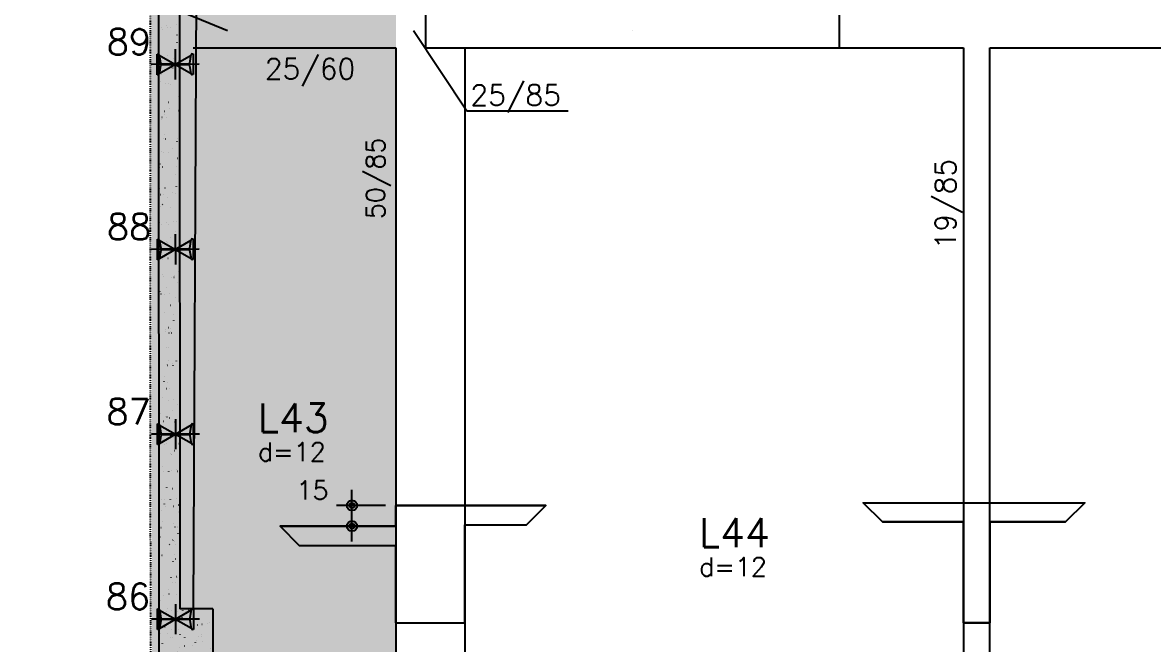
# Model space of a CAD drawing. Extents: x -40810 to 33675, y -2018 to 21213.
# Drawn here: x 14548 to 15368, y 197 to 648 of the extents above; entities that cross this region are included whole.
import ezdxf

# ---------------------------------------------------------------- set-up
doc = ezdxf.new("R2010")
doc.units = 0
doc.linetypes.add('ESTILO_TQS_0003', pattern=[1.5, 0.5, -0.4, 0.1, -0.5])
doc.layers.get('0').update_dxf_attribs({"color": 1, "lineweight": 9})
for name, color, linetype in [('1', 5, 'Continuous'), ('10', 7, 'Continuous'), ('11', 22, 'Continuous'), ('13', 7, 'Continuous'), ('133', 176, 'Continuous'), ('18', 9, 'Continuous'), ('19', 5, 'Continuous'), ('24', 5, 'ESTILO_TQS_0003'), ('242', 3, 'Continuous'), ('26', 1, 'Continuous'), ('3', 2, 'Continuous'), ('30', 15, 'Continuous'), ('42', 7, 'Continuous'), ('49', 20, 'Continuous'), ('51', 6, 'Continuous'), ('52', 21, 'Continuous')]:
    doc.layers.add(name, color=color, linetype=linetype)
doc.styles.get("Standard").update_dxf_attribs({"font": 'romans.shx', "width": 0.8})

# ---------------------------------------------------------------- blocks, each defined once
blk = doc.blocks.new('_H9EFD498501-008')
for p, q in [((191.437375, 685.660658), (191.437375, 685.660658)), ((191.437375, 681.891596), (191.437375, 681.891596)), ((191.437375, 681.891596), (191.437375, 681.891596)), ((191.437375, 681.891596), (191.437375, 681.891596)), ((191.664508, 685.670575), (191.739437, 685.673847)), ((196.880736, 685.103059), (196.890525, 685.177417)), ((200.506085, 686.056607), (200.581014, 686.059878)), ((204.868099, 684.869116), (204.941321, 684.885349)), ((208.14405, 680.617023), (208.153839, 680.691381)), ((208.529209, 685.680765), (208.602431, 685.696997)), ((210.1554, 685.013815), (210.201057, 685.073316)), ((210.621448, 686.498253), (210.696377, 686.501525)), ((212.494664, 686.580039), (212.569592, 686.583311)), ((221.33624, 686.966071), (221.411169, 686.969342)), ((195.392737, 673.800587), (195.402526, 673.874946)), ((203.900377, 676.862109), (203.946034, 676.921611)), ((219.304574, 675.350224), (219.314364, 675.424582)), ((222.431203, 675.872205), (222.504425, 675.888438)), ((226.092313, 676.683853), (226.165535, 676.700086)), ((228.132336, 676.816124), (228.177993, 676.875626)), ((191.437375, 669.001039), (191.437375, 669.001039)), ((191.437375, 665.556524), (191.437375, 665.556524)), ((191.437375, 665.556524), (191.437375, 665.556524)), ((191.437375, 665.556524), (191.437375, 665.556524)), ((192.043989, 669.135522), (192.117211, 669.151755)), ((197.759496, 668.859157), (197.805153, 668.918659)), ((199.333632, 665.901282), (199.408561, 665.904553)), ((200.156494, 671.982986), (200.202151, 672.042488)), ((201.206847, 665.983068), (201.281776, 665.98634)), ((205.223985, 672.057456), (205.297208, 672.073689)), ((206.553262, 668.533789), (206.563051, 668.608147)), ((210.048424, 666.3691), (210.123353, 666.372371)), ((220.163787, 666.810746), (220.238716, 666.814017)), ((221.877313, 668.664419), (221.92297, 668.72392)), ((222.037003, 666.892532), (222.111932, 666.895804)), ((191.437375, 660.62001), (191.437375, 660.62001)), ((191.437375, 656.110481), (191.437375, 656.110481)), ((191.437375, 656.110481), (191.437375, 656.110481)), ((191.437375, 656.110481), (191.437375, 656.110481)), ((191.504472, 660.707452), (191.550129, 660.766953)), ((193.801949, 661.717353), (193.811738, 661.791712)), ((204.889053, 655.892867), (204.898842, 655.967225)), ((205.945983, 659.326962), (206.019205, 659.343195)), ((209.607093, 660.13861), (209.680315, 660.154843)), ((215.736432, 660.661467), (215.782089, 660.720968)), ((217.640365, 662.709302), (217.650155, 662.78366)), ((218.13343, 663.785296), (218.179087, 663.844797)), ((222.787089, 663.060545), (222.860311, 663.076778)), ((228.903679, 658.223266), (228.913469, 658.297624)), ((192.13774, 649.076431), (192.147529, 649.15079)), ((205.737525, 647.630638), (205.783182, 647.69014)), ((209.481408, 652.509761), (209.527065, 652.569263)), ((216.152367, 651.40683), (216.162156, 651.481189)), ((223.509087, 650.33005), (223.582309, 650.346283)), ((227.170197, 651.141699), (227.243419, 651.157932)), ((191.437375, 645.452389), (191.437375, 645.452389)), ((191.437375, 645.452389), (191.437375, 645.452389)), ((191.437375, 643.756634), (191.437375, 643.756634)), ((191.437375, 643.219923), (191.437375, 643.219923)), ((193.121873, 643.593367), (193.195096, 643.6096)), ((198.760608, 645.772128), (198.835537, 645.7754)), ((203.340527, 644.50681), (203.386184, 644.566311)), ((203.401054, 644.590395), (203.410843, 644.664753)), ((206.30187, 646.515302), (206.375092, 646.531535)), ((208.875971, 646.213775), (208.9509, 646.217046)), ((210.749187, 646.295561), (210.824115, 646.298832)), ((214.561579, 639.323596), (214.571368, 639.397954)), ((219.590763, 646.681592), (219.665692, 646.684864)), ((223.714461, 639.432948), (223.760118, 639.492449)), ((227.312891, 646.140031), (227.322681, 646.21439)), ((227.458344, 644.312071), (227.504001, 644.371572)), ((229.706127, 647.123239), (229.781055, 647.12651)), ((193.341621, 631.475981), (193.387278, 631.535482)), ((197.085503, 636.355104), (197.13116, 636.414605)), ((201.810266, 632.507161), (201.820056, 632.581519)), ((207.023867, 633.784808), (207.097089, 633.801041)), ((210.684977, 634.596456), (210.758199, 634.612689)), ((221.317463, 636.309119), (221.36312, 636.36862)), ((223.864973, 637.518391), (223.938195, 637.534624)), ((225.648682, 633.499109), (225.658472, 633.573468)), ((191.437375, 630.329366), (191.437375, 630.329366)), ((191.437375, 630.329366), (191.437375, 630.329366)), ((191.437375, 630.329366), (191.437375, 630.329366)), ((191.437375, 628.99432), (191.437375, 628.99432)), ((191.437375, 628.99432), (191.437375, 628.99432)), ((191.437375, 628.99432), (191.437375, 628.99432)), ((191.437375, 625.348254), (191.437375, 625.348254)), ((191.437375, 625.348254), (191.437375, 625.348254)), ((191.437375, 625.348254), (191.437375, 625.348254)), ((197.588155, 625.616803), (197.663084, 625.620075)), ((199.46137, 625.69859), (199.536299, 625.701861)), ((208.302947, 626.084621), (208.377876, 626.087893)), ((211.318557, 623.27829), (211.364214, 623.337792)), ((212.89737, 626.682674), (212.907159, 626.757033)), ((215.062439, 628.157413), (215.108096, 628.216915)), ((218.41831, 626.526267), (218.493239, 626.529539)), ((220.291526, 626.608054), (220.366454, 626.611325)), ((224.586971, 624.787896), (224.660193, 624.804129)), ((228.248081, 625.599545), (228.321303, 625.615778)), ((229.133103, 626.994085), (229.208031, 626.997357)), ((191.437375, 617.438808), (191.437375, 617.438808)), ((194.199758, 618.051213), (194.27298, 618.067446)), ((200.146057, 619.866239), (200.155847, 619.940597)), ((207.379754, 620.973148), (207.452976, 620.989381)), ((208.921558, 620.154462), (208.967216, 620.213963)), ((211.409371, 615.380203), (211.419161, 615.454561)), ((224.160684, 622.196638), (224.170473, 622.270996)), ((229.295492, 615.0806), (229.34115, 615.140101)), ((198.658059, 608.563767), (198.667848, 608.638126)), ((198.922652, 607.123633), (198.968309, 607.183134)), ((202.666535, 612.002756), (202.712192, 612.062257)), ((208.101751, 608.242653), (208.174973, 608.258886)), ((211.762861, 609.054302), (211.836083, 609.070535)), ((222.569896, 610.113404), (222.579685, 610.187762)), ((224.942857, 611.976237), (225.01608, 611.99247)), ((226.898494, 611.956771), (226.944151, 612.016272)), ((227.96065, 606.83876), (228.035578, 606.842032)), ((229.833865, 606.920547), (229.908794, 606.923818)), ((191.437375, 605.24412), (191.437375, 605.24412)), ((191.437375, 605.24412), (191.437375, 605.24412)), ((191.437375, 604.54825), (191.437375, 604.54825)), ((191.437375, 604.54825), (191.437375, 604.54825)), ((191.437375, 604.54825), (191.437375, 604.54825)), ((196.525654, 603.999804), (196.571311, 604.059306)), ((197.015131, 605.48765), (197.09006, 605.490921)), ((207.130494, 605.929296), (207.205423, 605.932567)), ((209.00371, 606.011082), (209.078638, 606.014354)), ((209.818583, 603.296968), (209.828373, 603.371327)), ((216.899588, 598.925942), (216.945245, 598.985444)), ((217.845286, 606.397114), (217.920215, 606.400385)), ((220.643471, 603.805065), (220.689128, 603.864567)), ((225.664855, 599.245742), (225.738077, 599.261975)), ((229.325965, 600.057391), (229.399187, 600.073624)), ((191.437375, 597.368631), (191.437375, 597.368631)), ((191.437375, 597.368631), (191.437375, 597.368631)), ((191.437375, 591.657692), (191.437375, 591.657692)), ((191.437375, 591.657692), (191.437375, 591.657692)), ((191.437375, 591.657692), (191.437375, 591.657692)), ((191.616532, 591.69741), (191.689754, 591.713643)), ((195.277642, 592.509059), (195.350864, 592.525292)), ((197.067271, 596.480533), (197.07706, 596.554892)), ((208.154374, 590.656047), (208.164164, 590.730405)), ((208.457638, 595.430994), (208.53086, 595.447227)), ((214.50259, 595.802114), (214.548247, 595.861615)), ((220.905687, 597.472482), (220.915476, 597.54684)), ((191.437375, 585.139985), (191.437375, 585.139985)), ((191.437375, 585.139985), (191.437375, 585.139985)), ((191.437375, 585.139985), (191.437375, 585.139985)), ((195.403062, 583.839611), (195.412851, 583.91397)), ((195.842678, 585.332325), (195.917607, 585.335596)), ((197.715893, 585.414111), (197.790822, 585.417382)), ((204.503683, 582.771285), (204.54934, 582.830786)), ((206.55747, 585.800143), (206.632399, 585.803414)), ((208.247566, 587.650408), (208.293223, 587.709909)), ((209.179635, 582.700499), (209.252858, 582.716732)), ((212.840745, 583.512148), (212.913968, 583.528381)), ((216.672833, 586.241789), (216.747762, 586.24506)), ((218.546049, 586.323575), (218.620977, 586.326847)), ((219.417688, 586.17001), (219.427478, 586.244369)), ((226.020742, 586.434082), (226.093964, 586.450315)), ((227.387626, 586.709607), (227.462554, 586.712878)), ((191.437375, 578.767135), (191.437375, 578.767135)), ((191.437375, 578.767135), (191.437375, 578.767135)), ((191.972418, 578.885751), (192.045641, 578.901984)), ((202.106685, 579.647456), (202.152342, 579.706958)), ((206.666376, 579.353575), (206.676165, 579.427933)), ((217.8269, 574.086776), (217.83669, 574.161134)), ((222.480619, 574.573594), (222.526276, 574.633096)), ((226.224502, 579.452717), (226.270159, 579.512219)), ((191.437375, 565.876577), (191.437375, 565.876577)), ((191.437375, 565.876577), (191.437375, 565.876577)), ((191.437375, 565.876577), (191.437375, 565.876577)), ((191.437375, 565.742941), (191.437375, 565.742941)), ((191.437375, 565.742941), (191.437375, 565.742941)), ((191.437375, 565.742941), (191.437375, 565.742941)), ((192.107779, 566.616628), (192.153436, 566.676129)), ((192.694416, 566.155256), (192.767638, 566.171489)), ((193.915063, 572.53714), (193.924852, 572.611498)), ((195.851661, 571.495751), (195.897319, 571.555252)), ((196.355526, 566.966905), (196.428748, 566.983138)), ((205.075588, 567.270341), (205.085377, 567.344699)), ((205.385017, 565.644817), (205.459946, 565.648089)), ((207.258233, 565.726604), (207.333161, 565.729875)), ((209.535522, 569.88884), (209.608744, 569.905073)), ((216.099809, 566.112635), (216.174738, 566.115907)), ((220.083621, 571.449766), (220.129278, 571.509267)), ((226.215173, 566.554282), (226.290101, 566.557553)), ((226.742739, 573.703588), (226.815961, 573.719821)), ((228.088388, 566.636068), (228.163317, 566.63934)), ((228.914004, 568.262289), (228.923793, 568.336648)), ((191.437375, 565.03585), (191.437375, 565.03585)), ((191.437375, 565.03585), (191.437375, 565.03585)), ((192.324275, 560.453906), (192.334065, 560.528264)), ((195.269654, 565.203171), (195.344583, 565.206443)), ((210.084715, 558.418937), (210.130372, 558.478438)), ((213.828597, 563.29806), (213.874254, 563.357562)), ((213.91863, 557.969993), (213.991852, 557.986226)), ((216.162691, 561.445854), (216.172481, 561.520212)), ((227.098626, 560.891928), (227.171848, 560.908161)), ((191.437375, 553.717234), (191.437375, 553.717234)), ((191.437375, 553.717234), (191.437375, 553.717234)), ((191.437375, 552.986019), (191.437375, 552.986019)), ((191.437375, 552.986019), (191.437375, 552.986019)), ((193.050302, 553.343597), (193.123525, 553.35983)), ((203.411379, 554.629419), (203.421168, 554.703777)), ((207.687716, 555.295108), (207.733374, 555.35461)), ((210.25752, 557.158345), (210.330742, 557.174578)), ((214.674693, 550.143383), (214.684482, 550.217741)), ((227.426005, 556.959818), (227.435795, 557.034176)), ((228.061651, 550.221246), (228.107308, 550.280748)), ((191.437375, 544.931716), (191.437375, 544.931716)), ((191.437375, 544.931716), (191.437375, 544.931716)), ((191.437375, 544.931716), (191.437375, 544.931716)), ((194.097201, 545.047846), (194.17213, 545.051118)), ((195.970416, 545.129632), (196.045345, 545.132904)), ((197.43341, 541.424751), (197.506632, 541.440984)), ((197.68881, 542.26428), (197.734467, 542.323781)), ((201.432693, 547.143403), (201.47835, 547.202904)), ((201.92338, 543.326947), (201.93317, 543.401306)), ((204.811993, 545.515664), (204.886922, 545.518935)), ((210.613406, 544.346685), (210.686628, 544.362918)), ((214.927356, 545.95731), (215.002285, 545.960582)), ((216.800572, 546.039097), (216.8755, 546.042368)), ((225.642149, 546.425128), (225.717077, 546.4284)), ((225.664652, 547.097418), (225.710309, 547.156919)), ((225.835217, 544.876584), (225.845007, 544.950942)), ((227.820623, 548.161434), (227.893845, 548.177667)), ((191.437375, 540.095462), (191.437375, 540.095462)), ((191.437375, 540.095462), (191.437375, 540.095462)), ((191.437375, 540.095462), (191.437375, 540.095462)), ((191.437375, 534.117251), (191.437375, 534.117251)), ((191.437375, 534.117251), (191.437375, 534.117251)), ((193.7723, 540.613102), (193.845522, 540.629335)), ((195.291812, 539.140451), (195.337469, 539.199952)), ((213.083905, 538.060148), (213.093694, 538.134507)), ((215.665746, 534.066589), (215.711403, 534.126091)), ((219.409629, 538.945712), (219.455286, 539.005214)), ((228.17651, 535.349774), (228.249732, 535.366007)), ((191.437375, 527.204904), (191.437375, 527.204904)), ((191.437375, 527.204904), (191.437375, 527.204904)), ((191.437375, 524.827581), (191.437375, 524.827581)), ((191.437375, 524.827581), (191.437375, 524.827581)), ((193.524177, 524.918693), (193.599106, 524.921964)), ((194.128187, 527.801443), (194.201409, 527.817675)), ((200.332592, 531.243713), (200.342382, 531.318072)), ((203.63954, 525.360339), (203.714469, 525.36361)), ((205.512756, 525.442125), (205.587684, 525.445397)), ((211.335404, 531.616191), (211.408626, 531.632424)), ((211.419696, 525.419226), (211.429485, 525.493585)), ((213.268748, 530.94276), (213.314405, 531.002262)), ((214.354332, 525.828157), (214.429261, 525.831428)), ((214.996514, 532.427839), (215.069736, 532.444072)), ((224.171008, 532.235662), (224.180798, 532.31002)), ((224.469696, 526.269803), (224.544624, 526.273075)), ((226.342911, 526.35159), (226.41784, 526.354861)), ((198.668383, 518.602791), (198.678173, 518.67715)), ((203.269841, 517.911932), (203.315498, 517.971433)), ((207.013724, 522.791055), (207.059381, 522.850556)), ((211.69129, 518.804531), (211.764513, 518.820764)), ((222.68301, 520.93319), (222.692799, 521.007549)), ((228.898507, 522.619279), (228.97173, 522.635512)), ((191.437375, 514.314346), (191.437375, 514.314346)), ((191.437375, 514.314346), (191.437375, 514.314346)), ((191.437375, 514.314346), (191.437375, 514.314346)), ((194.850184, 515.070948), (194.923406, 515.087181)), ((198.511294, 515.882596), (198.584516, 515.898829)), ((200.872843, 514.788103), (200.9185, 514.847604)), ((209.931697, 514.116755), (209.941487, 514.191113)), ((221.092222, 508.849956), (221.102011, 508.924314)), ((221.246777, 509.714241), (221.292434, 509.773743)), ((224.99066, 514.593364), (225.036317, 514.652866)), ((229.254394, 509.80762), (229.327616, 509.823853)), ((191.437375, 504.723446), (191.437375, 504.723446)), ((191.437375, 504.723446), (191.437375, 504.723446)), ((191.437375, 504.723446), (191.437375, 504.723446)), ((191.437375, 502.491562), (191.437375, 502.491562)), ((191.437375, 501.423789), (191.437375, 501.423789)), ((191.437375, 501.423789), (191.437375, 501.423789)), ((192.351724, 504.763368), (192.426653, 504.766639)), ((194.224939, 504.845154), (194.299868, 504.848425)), ((194.61782, 506.636397), (194.663477, 506.695899)), ((195.206071, 502.259288), (195.279293, 502.275521)), ((197.180385, 507.30032), (197.190174, 507.374678)), ((203.066516, 505.231186), (203.141445, 505.234457)), ((208.340909, 502.033521), (208.350699, 502.107879)), ((212.413288, 506.074036), (212.48651, 506.090269)), ((213.181879, 505.672832), (213.256808, 505.676103)), ((215.055095, 505.754618), (215.130023, 505.75789)), ((216.074398, 506.885685), (216.14762, 506.901918)), ((218.849779, 506.590412), (218.895436, 506.649914)), ((223.896672, 506.14065), (223.9716, 506.143921)), ((195.589597, 495.217086), (195.599386, 495.291444)), ((208.850873, 493.559584), (208.89653, 493.619085)), ((212.594755, 498.438707), (212.640413, 498.498208)), ((212.769174, 493.262377), (212.842397, 493.27861)), ((219.428013, 496.209034), (219.437802, 496.283392)), ((229.976392, 497.077125), (230.049614, 497.093358)), ((191.437375, 488.533231), (191.437375, 488.533231)), ((191.437375, 488.533231), (191.437375, 488.533231)), ((191.437375, 488.533231), (191.437375, 488.533231)), ((191.437375, 484.619312), (191.437375, 484.619312)), ((191.437375, 484.619312), (191.437375, 484.619312)), ((191.7787, 484.634214), (191.853628, 484.637486)), ((195.928068, 489.528794), (196.001291, 489.545027)), ((199.589178, 490.340442), (199.662401, 490.356675)), ((201.894063, 485.07586), (201.968992, 485.079132)), ((203.767279, 485.157647), (203.842207, 485.160918)), ((206.453875, 490.435755), (206.499532, 490.495256)), ((206.6767, 489.392599), (206.68649, 489.466957)), ((212.608855, 485.543678), (212.683784, 485.54695)), ((217.940014, 484.906563), (217.949804, 484.980921)), ((222.724219, 485.985325), (222.799147, 485.988596)), ((224.597434, 486.067111), (224.672363, 486.070382)), ((226.827809, 485.361893), (226.873466, 485.421395)), ((191.437375, 475.642673), (191.437375, 475.642673)), ((191.437375, 475.642673), (191.437375, 475.642673)), ((193.925388, 482.576164), (193.935177, 482.650522)), ((196.283955, 476.717134), (196.357177, 476.733367)), ((196.454968, 477.404926), (196.500625, 477.464428)), ((200.198851, 482.284049), (200.244508, 482.343551)), ((205.188702, 478.090127), (205.198491, 478.164486)), ((213.491172, 480.531882), (213.564394, 480.548115)), ((217.152282, 481.343531), (217.225504, 481.359764)), ((224.43081, 482.238064), (224.476468, 482.297566)), ((229.100539, 479.639764), (229.110328, 479.714122)), ((191.437375, 470.865872), (191.437375, 470.865872)), ((191.437375, 470.865872), (191.437375, 470.865872)), ((192.437389, 471.273692), (192.447179, 471.34805)), ((194.05797, 474.281097), (194.103627, 474.340599)), ((213.847059, 467.720223), (213.920281, 467.736456)), ((214.431904, 469.207236), (214.477561, 469.266737)), ((216.349226, 472.823328), (216.359016, 472.897687)), ((218.175787, 474.086359), (218.221444, 474.14586)), ((191.437375, 464.515177), (191.437375, 464.515177)), ((191.437375, 463.677834), (191.437375, 463.677834)), ((191.437375, 463.677834), (191.437375, 463.677834)), ((191.437375, 463.677834), (191.437375, 463.677834)), ((191.437375, 462.752116), (191.437375, 462.752116)), ((191.437375, 462.752116), (191.437375, 462.752116)), ((191.437375, 462.752116), (191.437375, 462.752116)), ((192.479462, 464.560675), (192.554391, 464.563947)), ((197.005953, 463.986639), (197.079175, 464.002872)), ((200.667063, 464.798288), (200.740285, 464.814521)), ((201.321039, 464.946707), (201.395968, 464.949978)), ((203.597914, 466.006893), (203.607703, 466.081252)), ((211.436402, 465.388353), (211.511331, 465.391625)), ((212.034906, 466.083407), (212.080563, 466.142908)), ((213.309618, 465.47014), (213.384546, 465.473411)), ((214.685017, 460.182406), (214.694807, 460.256765)), ((222.151194, 465.856171), (222.226123, 465.859443)), ((227.43633, 466.998842), (227.446119, 467.0732)), ((197.361839, 451.17498), (197.435061, 451.191213)), ((201.933705, 453.365971), (201.943494, 453.44033)), ((202.035999, 453.052578), (202.081656, 453.11208)), ((205.779882, 457.931701), (205.825539, 457.991203)), ((214.569056, 454.989728), (214.642278, 455.005961)), ((218.230166, 455.801377), (218.303388, 455.81761)), ((225.948331, 455.69637), (225.958121, 455.770729)), ((230.011842, 457.885716), (230.057499, 457.945218)), ((191.437375, 449.861558), (191.437375, 449.861558)), ((191.437375, 449.861558), (191.437375, 449.861558)), ((191.437375, 444.411042), (191.437375, 444.411042)), ((191.437375, 444.411042), (191.437375, 444.411042)), ((191.437375, 444.411042), (191.437375, 444.411042)), ((199.639001, 449.92875), (199.684658, 449.988251)), ((200.148586, 444.791382), (200.223515, 444.794653)), ((202.021802, 444.873168), (202.09673, 444.87644)), ((210.863378, 445.2592), (210.938307, 445.262471)), ((213.197019, 448.879935), (213.206808, 448.954293)), ((220.012935, 444.854888), (220.058592, 444.914389)), ((220.978742, 445.700846), (221.05367, 445.704118)), ((222.851957, 445.782632), (222.926886, 445.785904)), ((223.756818, 449.734011), (223.802475, 449.793512)), ((224.357543, 443.613136), (224.367333, 443.687494)), ((191.437375, 439.240183), (191.437375, 439.240183)), ((191.437375, 436.971), (191.437375, 436.971)), ((191.437375, 436.971), (191.437375, 436.971)), ((191.437375, 436.971), (191.437375, 436.971)), ((193.383978, 441.777044), (193.429635, 441.836545)), ((198.083837, 438.444485), (198.157059, 438.460718)), ((200.445706, 442.0635), (200.455496, 442.137858)), ((201.744947, 439.256134), (201.818169, 439.272367)), ((211.606231, 436.796701), (211.61602, 436.871059)), ((214.924943, 442.178069), (214.998165, 442.194302)), ((217.615937, 441.731059), (217.661594, 441.79056)), ((198.854918, 429.980266), (198.864708, 430.054624)), ((207.617031, 428.70023), (207.662688, 428.759732)), ((211.360914, 433.579353), (211.406571, 433.638855)), ((215.64694, 429.447574), (215.720163, 429.463807)), ((219.30805, 430.259222), (219.381273, 430.275455)), ((222.693334, 430.972214), (222.703124, 431.046572)), ((191.437375, 424.306908), (191.437375, 424.306908)), ((191.437375, 424.306908), (191.437375, 424.306908)), ((191.437375, 424.080443), (191.437375, 424.080443)), ((191.437375, 424.080443), (191.437375, 424.080443)), ((197.497537, 419.669931), (197.497537, 419.669931)), ((197.497537, 419.669931), (197.497537, 419.669931)), ((198.439723, 425.632826), (198.512945, 425.649059)), ((199.575562, 424.662228), (199.650491, 424.6655)), ((199.869303, 418.603195), (199.869303, 418.603195)), ((199.869303, 418.603195), (199.869303, 418.603195)), ((205.220033, 425.576402), (205.26569, 425.635903)), ((209.690925, 425.103875), (209.765854, 425.107146)), ((209.942022, 424.155779), (209.951811, 424.230137)), ((211.564141, 425.185661), (211.639069, 425.188933)), ((220.405717, 425.571693), (220.480646, 425.574964)), ((221.205336, 419.669743), (221.215125, 419.744101)), ((225.593967, 420.50254), (225.639624, 420.562041)), ((229.337849, 425.381663), (229.383507, 425.441164)), ((208.125946, 414.889652), (208.125946, 414.889652)), ((208.125946, 414.889652), (208.125946, 414.889652)), ((208.688786, 414.636506), (208.688786, 414.636506)), ((216.002827, 416.635914), (216.076049, 416.652147)), ((217.910305, 410.488996), (217.910305, 410.488996)), ((217.910305, 410.488996), (217.910305, 410.488996)), ((223.196969, 417.378711), (223.242626, 417.438212)), ((219.880035, 409.603082), (219.880035, 409.603082)), ((219.880035, 409.603082), (219.880035, 409.603082)), ((219.880035, 409.603082), (219.880035, 409.603082)), ((227.323779, 406.255151), (227.323779, 406.255151)), ((227.323779, 406.255151), (227.323779, 406.255151)), ((228.307807, 405.812571), (228.307807, 405.812571)), ((228.307807, 405.812571), (228.307807, 405.812571)), ((229.948057, 405.884185), (230.022985, 405.887457))]:
    blk.add_line(p, q)
blk = doc.blocks.new('_H9EFD498501-009')
for p, q in [((191.437375, 1107.847487), (191.437375, 1107.847487)), ((191.437375, 1107.847487), (191.437375, 1107.847487)), ((191.437375, 1107.847487), (191.437375, 1107.847487)), ((191.437375, 1107.28), (191.437375, 1107.28)), ((191.437375, 1107.28), (191.437375, 1107.28)), ((191.437375, 1107.28), (191.437375, 1107.28)), ((193.295116, 1108.064571), (193.304905, 1108.138929)), ((194.000485, 1106.719973), (194.046142, 1106.779475)), ((196.397483, 1109.843802), (196.44314, 1109.903304)), ((197.703724, 1108.121081), (197.778653, 1108.124353)), ((199.576939, 1108.202868), (199.651868, 1108.206139)), ((204.107172, 1110.088826), (204.180394, 1110.105059)), ((191.437375, 1103.379664), (191.437375, 1103.379664)), ((191.437375, 1103.379664), (191.437375, 1103.379664)), ((204.45564, 1102.797772), (204.46543, 1102.87213)), ((191.437375, 1094.389442), (191.437375, 1094.389442)), ((191.437375, 1094.389442), (191.437375, 1094.389442)), ((191.437375, 1093.953633), (191.437375, 1093.953633)), ((191.437375, 1093.953633), (191.437375, 1093.953633)), ((191.704328, 1095.981336), (191.714117, 1096.055695)), ((204.463058, 1097.277167), (204.536281, 1097.2934)), ((205.722397, 1090.370577), (205.768054, 1090.430079)), ((191.437375, 1087.743352), (191.437375, 1087.743352)), ((191.437375, 1087.743352), (191.437375, 1087.743352)), ((197.1307, 1087.991928), (197.205629, 1087.995199)), ((199.581516, 1082.367625), (199.627173, 1082.427127)), ((201.978514, 1085.491454), (202.024171, 1085.550956)), ((202.791431, 1090.15685), (202.801221, 1090.231208)), ((205.185056, 1084.546672), (205.258278, 1084.562905)), ((191.437375, 1081.498885), (191.437375, 1081.498885)), ((191.437375, 1081.498885), (191.437375, 1081.498885)), ((191.437375, 1081.498885), (191.437375, 1081.498885)), ((193.326492, 1074.21592), (193.372149, 1074.275421)), ((201.303433, 1078.854378), (201.313222, 1078.928737)), ((191.437375, 1071.753975), (191.437375, 1071.753975)), ((191.437375, 1068.608327), (191.437375, 1068.608327)), ((191.437375, 1067.639217), (191.437375, 1067.639217)), ((191.437375, 1067.639217), (191.437375, 1067.639217)), ((191.437375, 1067.639217), (191.437375, 1067.639217)), ((192.360947, 1068.813078), (192.434169, 1068.829311)), ((195.958247, 1067.836603), (196.033176, 1067.839874)), ((197.831462, 1067.918389), (197.906391, 1067.921661)), ((199.712645, 1066.771144), (199.722434, 1066.845502)), ((205.540943, 1071.735012), (205.614165, 1071.751245)), ((205.162547, 1058.015278), (205.208204, 1058.074779)), ((191.437375, 1055.717769), (191.437375, 1055.717769)), ((191.437375, 1055.717769), (191.437375, 1055.717769)), ((191.437375, 1055.717769), (191.437375, 1055.717769)), ((198.048436, 1054.130222), (198.058225, 1054.20458)), ((198.907524, 1049.863572), (198.953181, 1049.923073)), ((191.437375, 1047.535083), (191.437375, 1047.535083)), ((191.437375, 1047.535083), (191.437375, 1047.535083)), ((191.437375, 1042.827212), (191.437375, 1042.827212)), ((192.766643, 1041.86062), (192.8123, 1041.920122)), ((193.438831, 1043.270923), (193.512053, 1043.287156)), ((195.163641, 1044.984449), (195.209298, 1045.04395)), ((195.385223, 1047.707449), (195.460152, 1047.710721)), ((196.560437, 1042.827751), (196.570227, 1042.902109)), ((205.500586, 1048.149096), (205.575515, 1048.152367)), ((191.437375, 1040.128285), (191.437375, 1040.128285)), ((191.437375, 1040.128285), (191.437375, 1040.128285)), ((191.437375, 1029.936654), (191.437375, 1029.936654)), ((191.437375, 1029.936654), (191.437375, 1029.936654)), ((191.437375, 1029.936654), (191.437375, 1029.936654)), ((191.437375, 1027.430948), (191.437375, 1027.430948)), ((191.437375, 1027.430948), (191.437375, 1027.430948)), ((191.437375, 1027.430948), (191.437375, 1027.430948)), ((194.21277, 1027.552124), (194.287699, 1027.555396)), ((194.969649, 1030.744516), (194.979439, 1030.818875)), ((196.085985, 1027.633911), (196.160914, 1027.637182)), ((204.488555, 1025.511224), (204.534212, 1025.570725)), ((204.927562, 1028.019942), (205.002491, 1028.023214)), ((206.056753, 1024.92003), (206.066542, 1024.994388)), ((191.437375, 1017.046096), (191.437375, 1017.046096)), ((193.30544, 1018.103594), (193.31523, 1018.177953)), ((194.516715, 1017.728769), (194.589937, 1017.745002)), ((198.347674, 1017.508272), (198.393331, 1017.567774)), ((200.744672, 1020.632101), (200.790329, 1020.691602)), ((191.437375, 1008.502596), (191.437375, 1008.502596)), ((192.09265, 1009.356567), (192.138308, 1009.416068)), ((204.568754, 1013.617558), (204.578544, 1013.691917)), ((191.437375, 1007.326813), (191.437375, 1007.326813)), ((191.437375, 1007.326813), (191.437375, 1007.326813)), ((191.437375, 1004.155538), (191.437375, 1004.155538)), ((191.437375, 1004.155538), (191.437375, 1004.155538)), ((191.437375, 1004.155538), (191.437375, 1004.155538)), ((191.437375, 1003.914233), (191.437375, 1003.914233)), ((191.437375, 1003.914233), (191.437375, 1003.914233)), ((191.437375, 1003.914233), (191.437375, 1003.914233)), ((191.817442, 1006.801123), (191.827231, 1006.875481)), ((193.639746, 1007.422971), (193.714675, 1007.426242)), ((202.977966, 1001.534324), (202.987756, 1001.608682)), ((203.755109, 1007.864617), (203.830038, 1007.867889)), ((205.628325, 1007.946404), (205.703253, 1007.949675)), ((195.594599, 992.186615), (195.667821, 992.202848)), ((203.928705, 993.155924), (203.974363, 993.215426)), ((191.437375, 991.264981), (191.437375, 991.264981)), ((191.437375, 991.264981), (191.437375, 991.264981)), ((191.437375, 991.264981), (191.437375, 991.264981)), ((191.437375, 987.222679), (191.437375, 987.222679)), ((191.437375, 987.222679), (191.437375, 987.222679)), ((191.437375, 987.222679), (191.437375, 987.222679)), ((191.933489, 991.374967), (192.006711, 991.391199)), ((192.467293, 987.267646), (192.542222, 987.270917)), ((194.340508, 987.349432), (194.415437, 987.352704)), ((197.673682, 985.004219), (197.719339, 985.06372)), ((201.313757, 988.893402), (201.323547, 988.96776)), ((203.182085, 987.735464), (203.257014, 987.738735)), ((191.437375, 978.374423), (191.437375, 978.374423)), ((191.437375, 978.374423), (191.437375, 978.374423)), ((191.437375, 976.876906), (191.437375, 976.876906)), ((191.437375, 976.876906), (191.437375, 976.876906)), ((191.532801, 977.001267), (191.578458, 977.060768)), ((192.289376, 978.563307), (192.362598, 978.57954)), ((193.929799, 980.125096), (193.975456, 980.184597)), ((199.825759, 977.590931), (199.835548, 977.665289)), ((202.009632, 967.580139), (202.084561, 967.58341)), ((203.882848, 967.661925), (203.957776, 967.665196)), ((191.437375, 967.118544), (191.437375, 967.118544)), ((191.437375, 967.118544), (191.437375, 967.118544)), ((191.437375, 965.483865), (191.437375, 965.483865)), ((191.437375, 965.483865), (191.437375, 965.483865)), ((191.437375, 965.483865), (191.437375, 965.483865)), ((191.894269, 967.138492), (191.969197, 967.141764)), ((193.011373, 965.832812), (193.084595, 965.849045)), ((196.672483, 966.644461), (196.745705, 966.660694)), ((198.234971, 965.507696), (198.24476, 965.582055)), ((203.254713, 960.651871), (203.30037, 960.711372)), ((191.437375, 952.593308), (191.437375, 952.593308)), ((191.437375, 952.593308), (191.437375, 952.593308)), ((193.36726, 953.021153), (193.440482, 953.037386)), ((196.570762, 952.866774), (196.580551, 952.941133)), ((197.113832, 952.648919), (197.159489, 952.70842)), ((199.51083, 955.772748), (199.556487, 955.832249)), ((191.437375, 947.014409), (191.437375, 947.014409)), ((191.437375, 945.251216), (191.437375, 945.251216)), ((191.437375, 945.251216), (191.437375, 945.251216)), ((192.595031, 947.064954), (192.66996, 947.068225)), ((201.436608, 947.450985), (201.511537, 947.454257)), ((191.437375, 939.70275), (191.437375, 939.70275)), ((191.437375, 939.70275), (191.437375, 939.70275)), ((191.437375, 939.70275), (191.437375, 939.70275)), ((194.089257, 940.290658), (194.162479, 940.306891)), ((195.082763, 941.564303), (195.092553, 941.638661)), ((197.750367, 941.102307), (197.823589, 941.11854)), ((206.243288, 936.297504), (206.253077, 936.371862)), ((191.437375, 926.910275), (191.437375, 926.910275)), ((191.437375, 926.910275), (191.437375, 926.910275)), ((191.437375, 926.910275), (191.437375, 926.910275)), ((191.437375, 926.812192), (191.437375, 926.812192)), ((191.437375, 926.812192), (191.437375, 926.812192)), ((193.491975, 929.481069), (193.501765, 929.555427)), ((194.445144, 927.478999), (194.518366, 927.495232)), ((200.264155, 927.29566), (200.339084, 927.298932)), ((202.13737, 927.377446), (202.212299, 927.380718)), ((202.694863, 928.296571), (202.740521, 928.356072)), ((205.091862, 931.4204), (205.137519, 931.479901)), ((196.43984, 920.144865), (196.485497, 920.204367)), ((204.579079, 923.656582), (204.588868, 923.73094)), ((191.437375, 913.921635), (191.437375, 913.921635)), ((191.437375, 913.921635), (191.437375, 913.921635)), ((191.437375, 913.921635), (191.437375, 913.921635)), ((191.437375, 913.874833), (191.437375, 913.874833)), ((191.437375, 913.625527), (191.437375, 913.625527)), ((191.437375, 913.625527), (191.437375, 913.625527)), ((191.437375, 913.625527), (191.437375, 913.625527)), ((191.827766, 916.840147), (191.837556, 916.914505)), ((192.695957, 915.265742), (192.741614, 915.325244)), ((195.167141, 914.748504), (195.240364, 914.764737)), ((198.828251, 915.560152), (198.901474, 915.576385)), ((203.09108, 912.354111), (203.10087, 912.428469)), ((191.437375, 906.80614), (191.437375, 906.80614)), ((191.437375, 906.80614), (191.437375, 906.80614)), ((195.523028, 901.936844), (195.59625, 901.953077)), ((199.691131, 907.166507), (199.76606, 907.169778)), ((191.437375, 901.031077), (191.437375, 901.031077)), ((191.437375, 901.031077), (191.437375, 901.031077)), ((201.500292, 900.270876), (201.510082, 900.345235)), ((202.020871, 895.792517), (202.066528, 895.852019)), ((191.437375, 888.140519), (191.437375, 888.140519)), ((191.437375, 888.140519), (191.437375, 888.140519)), ((191.437375, 888.140519), (191.437375, 888.140519)), ((191.437375, 886.702005), (191.437375, 886.702005)), ((191.437375, 886.702005), (191.437375, 886.702005)), ((191.437375, 886.702005), (191.437375, 886.702005)), ((195.87999, 887.789565), (195.925647, 887.849067)), ((196.245026, 889.20635), (196.318248, 889.222583)), ((198.276988, 890.913394), (198.322645, 890.972896)), ((198.518678, 887.011182), (198.593607, 887.014453)), ((199.836083, 887.629954), (199.845873, 887.704313)), ((199.906136, 890.017998), (199.979358, 890.034231)), ((200.391893, 887.092968), (200.466822, 887.096239)), ((191.437375, 881.999837), (191.437375, 881.999837)), ((191.437375, 881.999837), (191.437375, 881.999837)), ((191.437375, 875.249962), (191.437375, 875.249962)), ((191.437375, 875.249962), (191.437375, 875.249962)), ((196.600912, 876.39469), (196.674134, 876.410923)), ((198.348085, 876.327483), (198.357874, 876.401841)), ((191.437375, 866.597871), (191.437375, 866.597871)), ((191.437375, 866.597871), (191.437375, 866.597871)), ((191.437375, 862.359404), (191.437375, 862.359404)), ((191.437375, 862.359404), (191.437375, 862.359404)), ((191.437375, 862.359404), (191.437375, 862.359404)), ((196.757297, 864.244249), (196.767086, 864.318607)), ((197.32291, 863.664195), (197.396132, 863.680428)), ((197.945654, 866.882028), (198.020583, 866.8853)), ((200.98402, 864.475844), (201.057242, 864.492077)), ((201.461022, 863.437217), (201.506679, 863.496719)), ((203.85802, 866.561046), (203.903677, 866.620548)), ((195.205998, 855.285512), (195.251655, 855.345013)), ((191.437375, 850.374148), (191.437375, 850.374148)), ((191.437375, 850.374148), (191.437375, 850.374148)), ((191.437375, 850.374148), (191.437375, 850.374148)), ((191.437375, 849.468846), (191.437375, 849.468846)), ((191.437375, 849.468846), (191.437375, 849.468846)), ((191.437375, 846.493736), (191.437375, 846.493736)), ((191.437375, 846.493736), (191.437375, 846.493736)), ((191.437375, 846.493736), (191.437375, 846.493736)), ((191.462115, 850.406389), (191.507772, 850.46589)), ((195.093088, 851.603327), (195.102877, 851.677685)), ((196.773201, 846.726703), (196.84813, 846.729974)), ((197.678796, 850.852536), (197.752018, 850.868769)), ((198.646416, 846.808489), (198.721345, 846.811761)), ((191.437375, 836.578289), (191.437375, 836.578289)), ((191.437375, 836.578289), (191.437375, 836.578289)), ((191.437375, 836.578289), (191.437375, 836.578289)), ((193.605089, 840.300855), (193.614879, 840.375214)), ((198.400794, 838.122041), (198.474016, 838.138274)), ((202.061904, 838.93369), (202.135126, 838.949923)), ((192.014301, 828.217621), (192.024091, 828.291979)), ((200.787029, 830.933164), (200.832686, 830.992665)), ((204.765614, 835.034056), (204.775403, 835.108415)), ((191.437375, 826.389601), (191.437375, 826.389601)), ((191.437375, 826.389601), (191.437375, 826.389601)), ((191.437375, 823.835433), (191.437375, 823.835433)), ((191.437375, 823.835433), (191.437375, 823.835433)), ((191.437375, 823.687731), (191.437375, 823.687731)), ((191.437375, 823.687731), (191.437375, 823.687731)), ((194.646148, 822.930212), (194.691805, 822.989714)), ((196.200177, 826.59755), (196.275106, 826.600821)), ((197.043146, 826.054041), (197.088804, 826.113542)), ((198.75668, 825.310382), (198.829903, 825.326615)), ((203.101405, 822.393134), (203.111194, 822.467493)), ((206.31554, 827.039196), (206.345897, 827.040521)), ((191.437375, 818.748458), (191.437375, 818.748458)), ((191.437375, 818.748458), (191.437375, 818.748458)), ((199.478678, 812.579887), (199.5519, 812.59612)), ((203.139788, 813.391536), (203.21301, 813.407769)), ((191.437375, 810.797173), (191.437375, 810.797173)), ((191.437375, 810.797173), (191.437375, 810.797173)), ((191.437375, 810.797173), (191.437375, 810.797173)), ((191.437375, 806.285466), (191.437375, 806.285466)), ((191.437375, 806.285466), (191.437375, 806.285466)), ((191.437375, 806.285466), (191.437375, 806.285466)), ((195.027724, 806.442224), (195.102653, 806.445496)), ((196.900939, 806.524011), (196.975868, 806.527282)), ((201.613406, 811.090663), (201.623196, 811.165021)), ((205.742516, 806.910042), (205.817445, 806.913314)), ((191.437375, 797.906615), (191.437375, 797.906615)), ((191.437375, 797.906615), (191.437375, 797.906615)), ((199.834565, 799.768227), (199.907787, 799.78446)), ((200.022618, 799.007429), (200.032408, 799.081787)), ((200.22718, 798.577864), (200.272837, 798.637366)), ((202.624178, 801.701693), (202.669835, 801.761194)), ((191.437375, 787.122768), (191.437375, 787.122768)), ((193.972156, 790.426159), (194.017813, 790.48566)), ((200.556562, 787.037733), (200.629784, 787.053966)), ((204.217672, 787.849381), (204.290894, 787.865614)), ((191.437375, 786.181332), (191.437375, 786.181332)), ((191.437375, 786.181332), (191.437375, 786.181332)), ((191.437375, 785.016058), (191.437375, 785.016058)), ((191.437375, 785.016058), (191.437375, 785.016058)), ((191.437375, 785.016058), (191.437375, 785.016058)), ((194.4547, 786.313071), (194.529629, 786.316342)), ((198.358409, 786.366507), (198.368199, 786.440865)), ((204.570063, 786.754717), (204.644992, 786.757989)), ((191.437375, 772.1255), (191.437375, 772.1255)), ((191.437375, 772.1255), (191.437375, 772.1255)), ((196.870411, 775.064035), (196.8802, 775.138394)), ((200.912449, 774.226073), (200.985671, 774.242306)), ((205.808211, 774.225516), (205.853868, 774.285018)), ((191.437375, 766.077197), (191.437375, 766.077197)), ((191.437375, 766.077197), (191.437375, 766.077197)), ((191.437375, 766.077197), (191.437375, 766.077197)), ((193.282247, 766.157746), (193.357176, 766.161017)), ((195.155462, 766.239532), (195.230391, 766.242804)), ((195.279623, 762.980801), (195.289412, 763.055159)), ((199.553187, 766.073811), (199.598844, 766.133312)), ((203.997039, 766.625564), (204.071968, 766.628835)), ((191.437375, 759.234942), (191.437375, 759.234942)), ((191.437375, 759.234942), (191.437375, 759.234942)), ((191.437375, 759.234942), (191.437375, 759.234942)), ((191.437375, 755.497079), (191.437375, 755.497079)), ((191.437375, 755.497079), (191.437375, 755.497079)), ((193.412306, 758.070859), (193.457963, 758.13036)), ((195.809304, 761.194688), (195.854962, 761.254189)), ((201.634446, 761.495579), (201.707669, 761.511812)), ((205.295556, 762.307227), (205.368779, 762.32346)), ((206.366727, 757.156314), (206.376516, 757.230673)), ((191.437375, 746.344385), (191.437375, 746.344385)), ((191.437375, 746.344385), (191.437375, 746.344385)), ((191.437375, 745.973062), (191.437375, 745.973062)), ((191.437375, 745.973062), (191.437375, 745.973062)), ((192.709223, 746.028592), (192.784152, 746.031864)), ((193.615414, 750.339879), (193.625203, 750.414237)), ((201.990333, 748.683919), (202.063555, 748.700152)), ((202.824586, 746.470239), (202.899515, 746.47351)), ((204.697802, 746.552025), (204.77273, 746.555297)), ((192.127415, 739.037408), (192.137205, 739.111766)), ((204.878728, 745.853843), (204.888517, 745.928201)), ((205.134219, 741.721463), (205.179876, 741.780964)), ((191.437375, 733.796034), (191.437375, 733.796034)), ((191.437375, 733.796034), (191.437375, 733.796034)), ((191.437375, 733.796034), (191.437375, 733.796034)), ((191.437375, 733.453827), (191.437375, 733.453827)), ((191.437375, 733.453827), (191.437375, 733.453827)), ((191.437375, 733.453827), (191.437375, 733.453827)), ((198.993338, 733.718511), (199.038995, 733.778012)), ((201.390336, 736.84234), (201.435993, 736.901841)), ((202.71233, 735.953424), (202.785553, 735.969657)), ((203.28794, 733.770609), (203.297729, 733.844967)), ((206.373441, 736.765073), (206.402925, 736.771609)), ((191.437375, 725.868928), (191.437375, 725.868928)), ((191.437375, 725.868928), (191.437375, 725.868928)), ((191.437375, 725.868928), (191.437375, 725.868928)), ((191.437375, 723.871389), (191.437375, 723.871389)), ((191.53677, 725.873267), (191.611699, 725.876539)), ((192.738314, 725.566805), (192.783971, 725.626307)), ((193.409985, 725.955054), (193.484914, 725.958325)), ((202.251562, 726.341085), (202.326491, 726.344357)), ((203.068217, 723.141765), (203.141439, 723.157998)), ((191.437375, 720.563269), (191.437375, 720.563269)), ((191.437375, 720.563269), (191.437375, 720.563269)), ((201.623731, 721.129687), (201.633521, 721.204045)), ((191.437375, 707.672712), (191.437375, 707.672712)), ((191.437375, 707.672712), (191.437375, 707.672712)), ((191.437375, 707.672712), (191.437375, 707.672712)), ((191.437375, 705.764793), (191.437375, 705.764793)), ((191.437375, 705.764793), (191.437375, 705.764793)), ((191.437375, 705.764793), (191.437375, 705.764793)), ((200.135732, 709.827215), (200.145522, 709.901574)), ((201.079109, 706.18576), (201.154038, 706.189032)), ((202.952325, 706.267547), (203.027253, 706.270818)), ((203.790215, 710.41127), (203.863437, 710.427503)), ((204.574369, 709.366163), (204.620026, 709.425664)), ((198.319345, 701.214457), (198.365002, 701.273959)), ((198.544944, 697.743981), (198.554734, 697.818339)), ((204.146101, 697.599611), (204.219323, 697.615844)), ((191.437375, 694.782154), (191.437375, 694.782154)), ((191.437375, 694.782154), (191.437375, 694.782154)), ((191.437375, 692.245699), (191.437375, 692.245699)), ((191.437375, 692.245699), (191.437375, 692.245699)), ((192.178464, 693.211505), (192.224122, 693.271007)), ((194.575463, 696.335334), (194.62112, 696.394836)), ((197.144481, 687.106402), (197.144481, 687.106402)), ((197.144481, 687.106402), (197.144481, 687.106402))]:
    blk.add_line(p, q)

msp = doc.modelspace()

# ---------------------------------------------------------------- linework, layer by layer
at = {"layer": '1'}
for p, q in [((14672.24, 223.298), (14676.586, 1136.691)), ((14671.937, 629.691), (14818.927, 629.691)), ((14818.927, 629.691), (14818.927, -60.2)), ((14868.927, 629.691), (14868.927, -67.285))]:
    msp.add_line(p, q, dxfattribs=at)
for points in [[(15140.427, 629.691), (15230.427, 629.691)], [(15230.427, 629.691), (15230.427, 36.068)], [(15249.427, 629.691), (15529.427, 629.691)], [(15249.427, 36.068), (15249.427, 629.691)]]:
    msp.add_lwpolyline(points, dxfattribs=at)
at = {"layer": '133'}
for points in [[(14672.427, -31.083), (14818.927, 4079.277), (14637.963, 4079.277)], [(14672.427, -31.083), (14637.963, 4079.277), (14642.366, -43.493)], [(14672.427, -31.083), (14818.927, -79.39), (14818.927, 4079.277)]]:
    msp.add_solid(points, dxfattribs=at)
at = {"layer": '18'}
for p, q in [((14818.927, 283.137), (14818.927, 298.137)), ((14818.927, 298.137), (14927.739, 298.137)), ((15157.615, 300.137), (15249.427, 300.137)), ((15249.427, 300.137), (15318.417, 300.137)), ((15249.427, 300.137), (15249.427, 300.137)), ((14734.938, 283.137), (14818.927, 283.137)), ((14868.927, 284.137), (14913.739, 284.137)), ((14868.927, 213.137), (14868.927, 284.137)), ((15171.615, 286.137), (15230.427, 286.137)), ((15230.427, 213.137), (15230.427, 286.137)), ((15249.427, 213.137), (15249.427, 286.137)), ((15249.427, 286.137), (15304.417, 286.137)), ((14748.938, 269.137), (14818.927, 269.137)), ((14818.927, 213.137), (14818.927, 269.137)), ((14818.927, 213.137), (14868.927, 213.137)), ((15230.427, 213.137), (15249.427, 213.137))]:
    msp.add_line(p, q, dxfattribs=at)
at = {"layer": '24'}
msp.add_line((14641.369, -43.489), (14639.06, 3617.193), dxfattribs=at)
at = {"layer": '242'}
msp.add_line((14990.427, 642.191), (14990.427, 642.191), dxfattribs=at)
at = {"layer": '26'}
for p, q in [((14831.677, 642.191), (14870.269, 583.974)), ((14870.269, 583.974), (14943.884, 583.974))]:
    msp.add_line(p, q, dxfattribs=at)
at = {"layer": '26', "color": 3, "linetype": 'Continuous'}
for p, q in [((14787.119, 271.887), (14787.119, 309.387)), ((14811.427, 298.137), (14775.869, 298.137)), ((14818.927, 298.137), (14818.927, 298.137)), ((14811.427, 283.137), (14775.869, 283.137)), ((14818.927, 283.137), (14818.927, 283.137))]:
    msp.add_line(p, q, dxfattribs=at)
for centre, radius in [((14787.119, 298.137), 3.746), ((14787.119, 298.137), 1.867), ((14787.119, 283.137), 3.746), ((14787.119, 283.137), 1.867)]:
    msp.add_circle(centre, radius, dxfattribs=at)
at = {"layer": '3'}
msp.add_lwpolyline([(14840.427, 629.691), (15140.427, 629.691), (15140.427, 654.691), (14840.427, 654.691), (14840.427, 629.691)], dxfattribs=at)
at = {"layer": '30'}
for points in [[(14913.739, 284.137), (14927.739, 298.137), (14818.927, 298.137), (14818.927, 283.137), (14734.938, 283.137), (14748.938, 269.137), (14818.927, 269.137), (14818.927, 213.137), (14868.927, 213.137), (14868.927, 284.137), (14913.739, 284.137), (14913.739, 284.137)], [(15171.615, 286.137), (15157.615, 300.137), (15249.427, 300.137), (15249.427, 300.137), (15318.417, 300.137), (15304.417, 286.137), (15249.427, 286.137), (15249.427, 213.137), (15230.427, 213.137), (15230.427, 286.137), (15171.615, 286.137), (15171.615, 286.137)]]:
    msp.add_lwpolyline(points, dxfattribs=at)
at = {"layer": '42'}
msp.add_line((14500.177, 723.443), (14696.926, 642.191), dxfattribs=at)
at = {"layer": '42', "color": 70, "linetype": 'Continuous'}
msp.add_line((14696.926, 642.191), (14696.926, 642.191), dxfattribs=at)
at = {"layer": '49'}
for p, q in [((14647.365, -41.413), (14645.845, 3041.112)), ((14661.781, 1143.171), (14662.362, 223.298)), ((14686.182, 223.298), (14662.229, 223.298)), ((14686.182, 223.298), (14686.182, -58.872))]:
    msp.add_line(p, q, dxfattribs=at)
at = {"layer": '51'}
for p, q in [((14645.919, 625.181), (14646.673, 625.184)), ((14645.986, 610.181), (14645.919, 625.181)), ((14647.284, 624.704), (14648.376, 618.568)), ((14647.35, 624.33), (14670.555, 611.148)), ((14647.41, 611.044), (14670.495, 624.435)), ((14658.903, 628.648), (14659.001, 606.83)), ((14669.521, 618.663), (14670.558, 624.808)), ((14671.164, 625.294), (14671.918, 625.297)), ((14671.918, 625.297), (14671.986, 610.298)), ((14676.301, 617.817), (14641.604, 617.661)), ((14648.384, 616.815), (14647.347, 610.67)), ((14648.985, 618.088), (14668.914, 618.177)), ((14668.918, 617.39), (14648.99, 617.301)), ((14670.621, 610.774), (14669.529, 616.91)), ((14646.74, 610.184), (14645.986, 610.181)), ((14671.986, 610.298), (14671.232, 610.294)), ((14658.988, 494.648), (14659.086, 472.83)), ((14676.385, 483.817), (14641.688, 483.661)), ((14646.003, 491.181), (14646.757, 491.184)), ((14646.071, 476.181), (14646.003, 491.181)), ((14647.368, 490.704), (14648.46, 484.568)), ((14647.434, 490.331), (14670.639, 477.148)), ((14647.494, 477.044), (14670.579, 490.435)), ((14649.07, 484.088), (14668.999, 484.177)), ((14669.605, 484.663), (14670.642, 490.808)), ((14671.249, 491.294), (14672.003, 491.298)), ((14672.003, 491.298), (14672.07, 476.298)), ((14646.825, 476.184), (14646.071, 476.181)), ((14648.468, 482.815), (14647.431, 476.67)), ((14669.003, 483.39), (14649.075, 483.301)), ((14670.705, 476.774), (14669.613, 482.91)), ((14672.07, 476.298), (14671.316, 476.294)), ((14646.088, 357.18), (14646.842, 357.184)), ((14646.155, 342.18), (14646.088, 357.18)), ((14647.453, 356.704), (14648.545, 350.568)), ((14647.519, 356.33), (14670.724, 343.147)), ((14647.579, 343.043), (14670.664, 356.434)), ((14659.072, 360.648), (14659.17, 338.83)), ((14669.69, 350.663), (14670.727, 356.808)), ((14671.333, 357.294), (14672.087, 357.297)), ((14672.087, 357.297), (14672.155, 342.297)), ((14676.47, 349.817), (14641.773, 349.661)), ((14648.553, 348.815), (14647.516, 342.67)), ((14649.154, 350.088), (14669.084, 350.177)), ((14669.087, 349.39), (14649.159, 349.301)), ((14670.79, 342.774), (14669.698, 348.91)), ((14646.909, 342.184), (14646.155, 342.18)), ((14672.155, 342.297), (14671.401, 342.294)), ((14646.172, 223.181), (14646.926, 223.184)), ((14646.24, 208.181), (14646.172, 223.181)), ((14647.537, 222.704), (14648.629, 216.568)), ((14647.604, 222.331), (14670.808, 209.148)), ((14647.663, 209.044), (14670.748, 222.435)), ((14659.157, 226.648), (14659.255, 204.83)), ((14669.775, 216.663), (14670.811, 222.809)), ((14671.418, 223.294), (14672.172, 223.298)), ((14672.172, 223.298), (14672.239, 208.298)), ((14676.554, 215.817), (14641.857, 215.661)), ((14648.637, 214.815), (14647.6, 208.67)), ((14649.239, 216.088), (14669.168, 216.178)), ((14669.172, 215.391), (14649.244, 215.301)), ((14670.875, 208.775), (14669.782, 214.91)), ((14646.994, 208.184), (14646.24, 208.181)), ((14672.239, 208.298), (14671.485, 208.294))]:
    msp.add_line(p, q, dxfattribs=at)
for centre, start, end in [((14646.676, 624.559), 13.396504, 90.257729), ((14671.167, 624.669), 90.257729, 167.118955), ((14648.984, 618.713), 193.396581, 270.362725), ((14648.993, 616.676), 90.257729, 167.118955), ((14668.912, 618.802), 270.257729, 347.118955), ((14668.921, 616.765), 13.396504, 90.257729), ((14646.737, 610.809), 270.257729, 347.118955), ((14671.229, 610.919), 193.396504, 270.257729), ((14646.76, 490.559), 13.396504, 90.257729), ((14649.068, 484.713), 193.396581, 270.362725), ((14668.996, 484.802), 270.257729, 347.118955), ((14671.252, 490.669), 90.257729, 167.118955), ((14646.822, 476.809), 270.257729, 347.118955), ((14649.077, 482.676), 90.257729, 167.118955), ((14669.005, 482.765), 13.396504, 90.257729), ((14671.313, 476.919), 193.396504, 270.257729), ((14646.845, 356.559), 13.396504, 90.257729), ((14671.336, 356.669), 90.257729, 167.118955), ((14649.153, 350.713), 193.396581, 270.362725), ((14649.162, 348.676), 90.257729, 167.118955), ((14669.081, 350.802), 270.257729, 347.118955), ((14669.09, 348.765), 13.396504, 90.257729), ((14646.906, 342.809), 270.257729, 347.118955), ((14671.398, 342.919), 193.396504, 270.257729), ((14646.929, 222.559), 13.396504, 90.257729), ((14671.421, 222.669), 90.257729, 167.118955), ((14649.237, 216.713), 193.396581, 270.362725), ((14649.246, 214.676), 90.257729, 167.118955), ((14669.165, 216.803), 270.257729, 347.118955), ((14669.174, 214.766), 13.396504, 90.257729), ((14646.991, 208.809), 270.257729, 347.118955), ((14671.483, 208.919), 193.396504, 270.257729)]:
    msp.add_arc(centre, 0.625, start, end, dxfattribs=at)

# ---------------------------------------------------------------- block references
at = {"layer": '19'}
for name in ['_H9EFD498501-009', '_H9EFD498501-008']:
    msp.add_blockref(name, (14455.927, -463.809), dxfattribs=at)

# ---------------------------------------------------------------- texts
at = {"layer": '10'}
for s, p in [('L43', (14718.893, 351.119)), ('L44', (15038.716, 267.836))]:
    msp.add_text(s, height=21, dxfattribs=at).set_placement(p)
at = {"layer": '11'}
for s, p in [('25/60', (14723.924, 607.043)), ('25/85', (14872.984, 587.954))]:
    msp.add_text(s, height=15, dxfattribs=at).set_placement(p)
for s, height, p in [('50/85', 13.5, (14810.867, 505.628)), ('19/85', 15, (15224.802, 483.678))]:
    msp.add_text(s, height=height, rotation=90, dxfattribs=at).set_placement(p)
at = {"layer": '13'}
for p in [(14718.893, 330.224), (15038.716, 246.941)]:
    msp.add_text('d=12', height=13.5, dxfattribs=at).set_placement(p)
at = {"layer": '26', "color": 3, "linetype": 'Continuous'}
msp.add_text('15', height=13.5, dxfattribs=at).set_placement((14746.9, 302.434))
at = {"layer": '52'}
for s, p in [('89', (14609.378, 624.747)), ('88', (14609.445, 490.747)), ('87', (14609.111, 356.745)), ('86', (14608.689, 222.743))]:
    msp.add_text(s, height=18.75, dxfattribs=at).set_placement(p)

doc.saveas('drawing.dxf')
